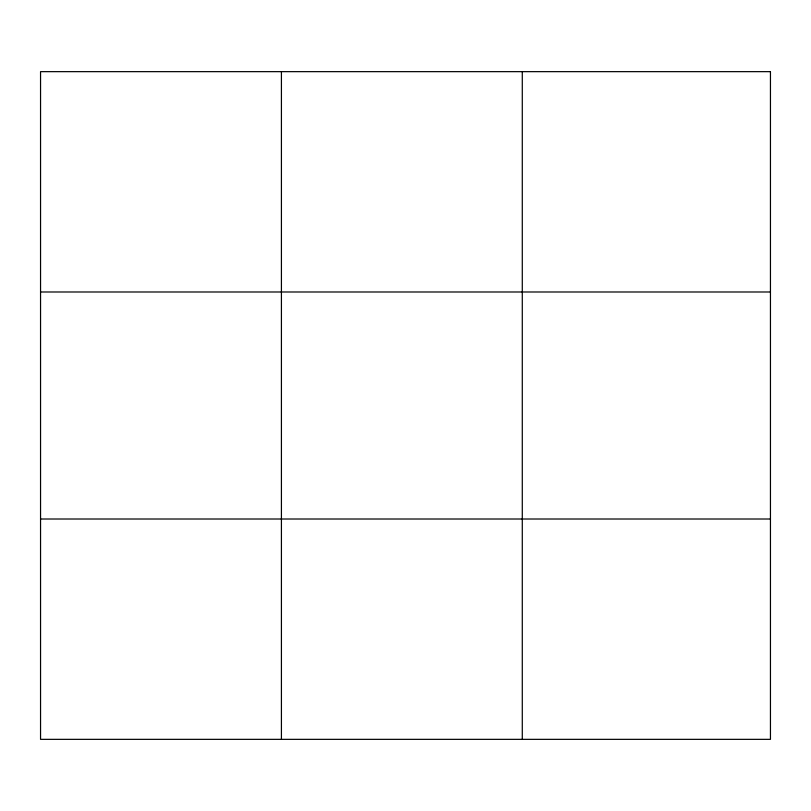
<?xml version="1.0" encoding="UTF-8"?>
<svg xmlns="http://www.w3.org/2000/svg" width="811" height="811" viewBox="0 0 811 811"><rect width="100%" height="100%" fill="white"/><g stroke="black" fill="none" stroke-linecap="round" stroke-linejoin="round"><path stroke-width="1.22" d="M281.417 71.652L281.417 739.348M522.284 71.652L522.284 739.348M40.55 291.99L770.45 291.99M40.55 519.01L770.45 519.01M770.45 71.652L770.45 739.348L40.55 739.348L40.55 71.652L770.45 71.652"/></g></svg>
